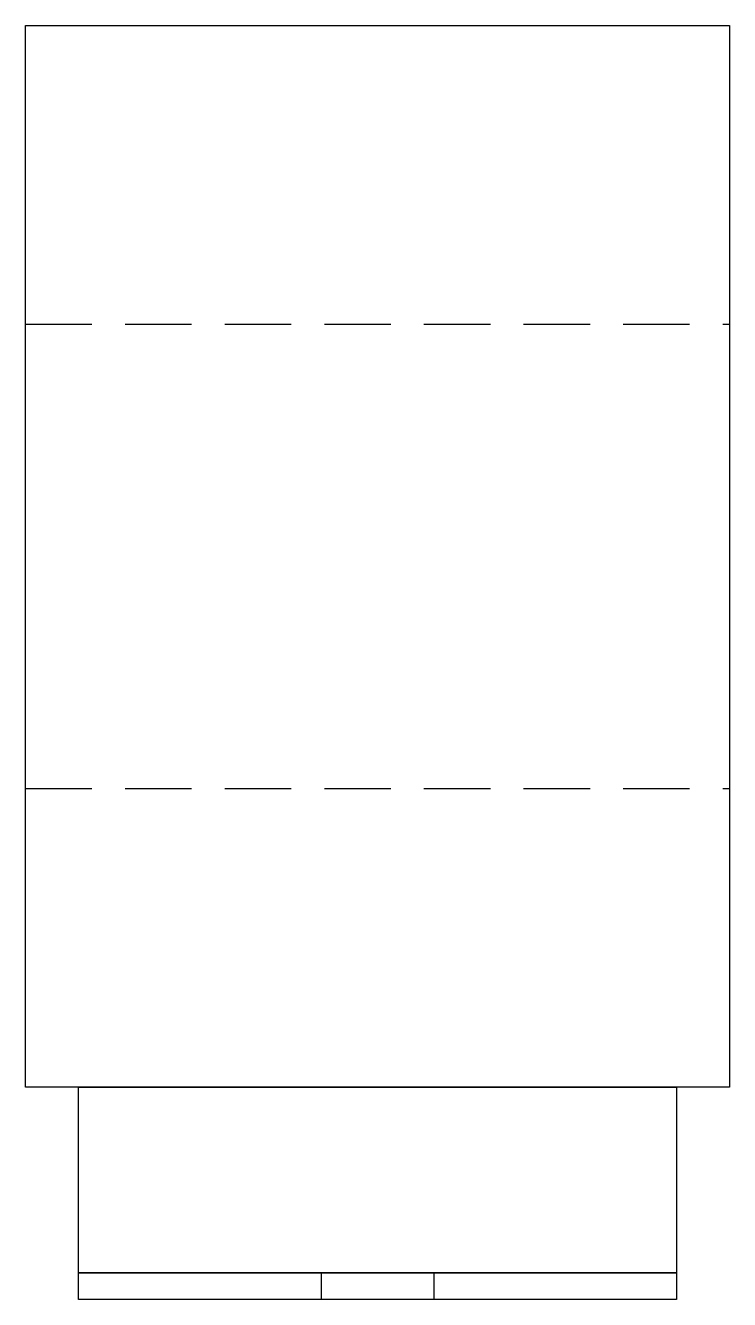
# Model space of a CAD drawing. Header units: millimetres. Extents: x 0 to 53, y 0 to 96.
import ezdxf

# ---------------------------------------------------------------- set-up
doc = ezdxf.new("R2010")
doc.units = ezdxf.units.MM
doc.linetypes.add('ASVLTYPE', pattern=[0.75, 0.5, -0.25])

# ---------------------------------------------------------------- blocks, each defined once
blk = doc.blocks.new('CML250A-2')
at = {"color": 85, "linetype": 'ASVLTYPE', "ltscale": 10}
for p, q in [((-4, 73.5), (49, 73.5)), ((-4, 38.5), (49, 38.5))]:
    blk.add_line(p, q, dxfattribs=at)
at = {"color": 85}
for p, q in [((18.25, 2), (18.25, 0)), ((26.75, 2), (26.75, 0))]:
    blk.add_line(p, q, dxfattribs=at)
for points in [[(-4, 96), (49, 96), (49, 16), (-4, 16)], [(0, 16), (45, 16), (45, 2), (0, 2)], [(0, 2), (45, 2), (45, 0), (0, 0)]]:
    blk.add_lwpolyline(points, close=True, dxfattribs=at)

msp = doc.modelspace()

# ---------------------------------------------------------------- block references
at = {"color": 1}
msp.add_blockref('CML250A-2', (4, 0), dxfattribs=at)

doc.saveas('drawing.dxf')
